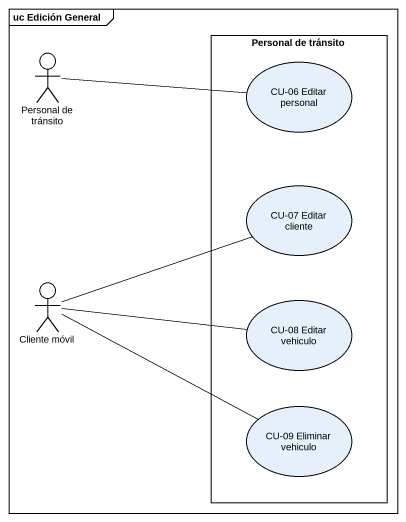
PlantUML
@startuml
mainframe uc Edición General
rectangle "Personal de tránsito" as Personal_de_tránsito {
  usecase "CU-06 Editar personal" as CU_06_Editar_personal
  usecase "CU-07 Editar cliente" as CU_07_Editar_cliente
  usecase "CU-08 Editar vehiculo" as CU_08_Editar_vehiculo
  usecase "CU-09 Eliminar vehiculo" as CU_09_Eliminar_vehiculo
}
actor "Personal de tránsito" as Personal_de_tránsito_2
actor "Cliente móvil" as Cliente_móvil
Personal_de_tránsito_2 -right- CU_06_Editar_personal
Cliente_móvil -right- CU_07_Editar_cliente
Cliente_móvil -right- CU_08_Editar_vehiculo
Cliente_móvil -right- CU_09_Eliminar_vehiculo
@enduml
